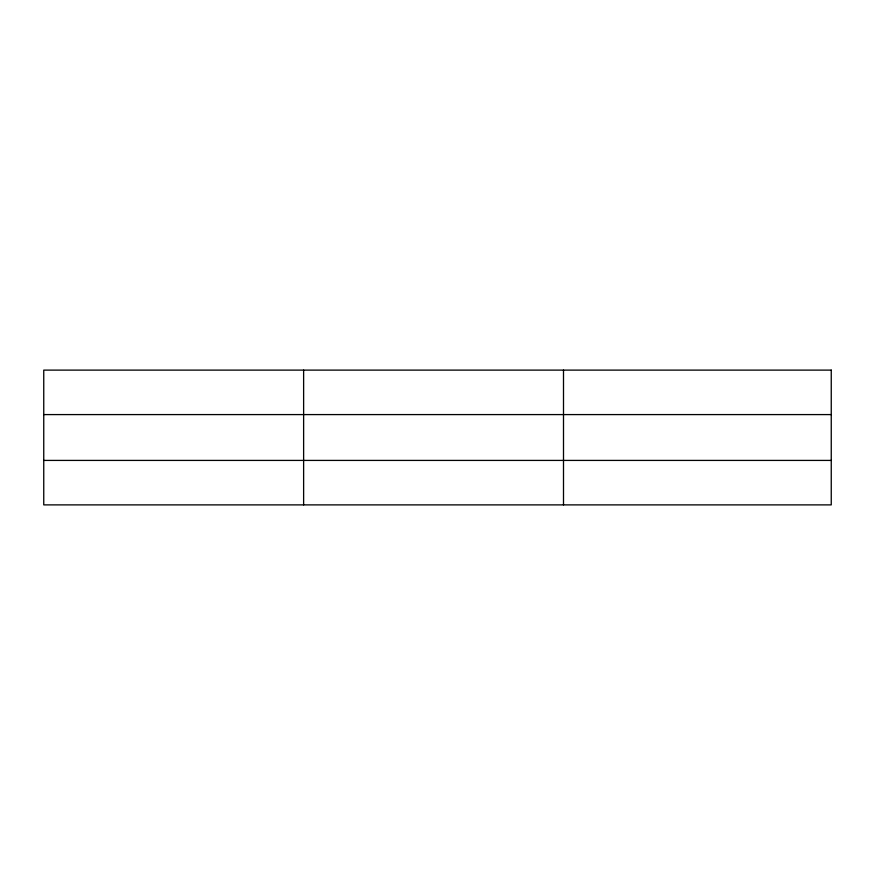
<?xml version="1.0" encoding="UTF-8"?>
<svg xmlns="http://www.w3.org/2000/svg" width="875" height="875" viewBox="0 0 875 875"><rect width="100%" height="100%" fill="white"/><g stroke="black" fill="none" stroke-linecap="round" stroke-linejoin="round"><path stroke-width="1.31" d="M303.625 370.114L303.625 504.886M563.5 370.114L563.5 504.886M43.75 414.586L831.25 414.586M43.75 460.414L831.25 460.414M831.25 370.114L831.25 504.886L43.75 504.886L43.75 370.114L831.25 370.114"/></g></svg>
